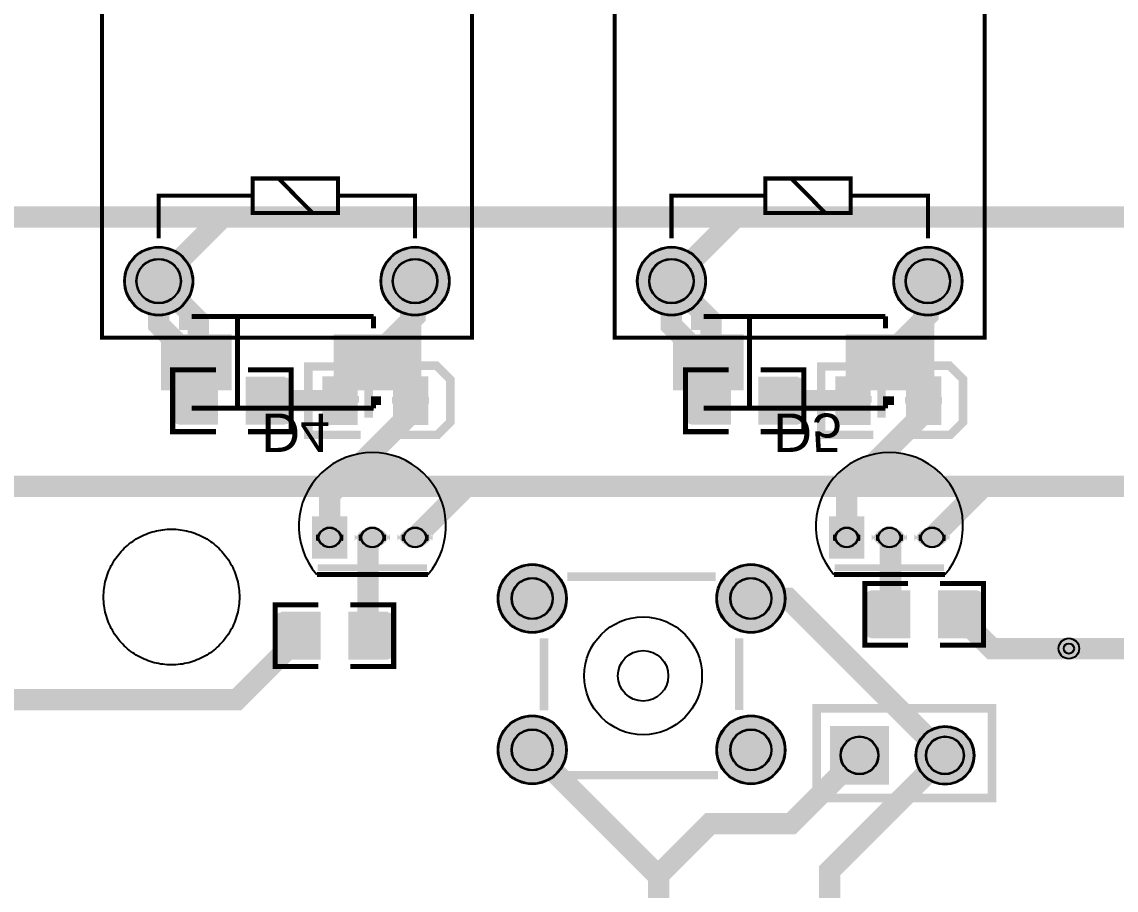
# Model space of a CAD drawing. Extents: x 165 to 5832, y -705 to 3005.
# Drawn here: x 2290 to 3570, y 937 to 1953 of the extents above; entities that cross this region are included whole.
import ezdxf

# ---------------------------------------------------------------- set-up
doc = ezdxf.new("R2010")
doc.units = 9
for name, color, linetype, true_color in [('BottomLayer', 7, 'Continuous', 0x0000ff), ('BottomPasteMaskLayer', 7, 'Continuous', 0x800000), ('BottomSilkLayer', 7, 'Continuous', 0x66cc33), ('BottomSolderMaskLayer', 7, 'Continuous', 0xaa00ff), ('Document', 7, 'Continuous', 0xffffff), ('Hole', 7, 'Continuous', 0x222222), ('Multi-Layer', 7, 'Continuous', 0xc0c0c0), ('TopLayer', 7, 'Continuous', 0xff0000), ('TopPasteMaskLayer', 7, 'Continuous', 0x808080), ('TopSilkLayer', 7, 'Continuous', 0xffcc00), ('TopSolderMaskLayer', 7, 'Continuous', 0x800080)]:
    doc.layers.add(name, color=color, linetype=linetype, true_color=true_color)
doc.styles.get("Standard").update_dxf_attribs({"font": 'arial.ttf'})

msp = doc.modelspace()

# ---------------------------------------------------------------- hatches: boundary and pattern name
at = {"layer": 'BottomLayer'}
for points in [[(2453.712999999996, 1523.1090000000004), (2453.712999999996, 1586.8890000000029), (2534.278999999995, 1586.8890000000029), (2534.278999999995, 1523.1090000000004)], [(2736.284999999996, 1523.1090000000004), (2736.284999999996, 1586.8890000000029), (2655.7189999999973, 1586.8890000000029), (2655.7189999999973, 1523.1090000000004)], [(3052.7130000000034, 1523.1090000000004), (3052.7130000000034, 1586.8890000000029), (3133.2790000000023, 1586.8890000000029), (3133.2790000000023, 1523.1090000000004)], [(3335.2850000000035, 1523.1090000000004), (3335.2850000000035, 1586.8890000000029), (3254.7189999999973, 1586.8890000000029), (3254.7189999999973, 1523.1090000000004)]]:
    msp.add_hatch(color=256, dxfattribs=at).paths.add_polyline_path(points)
at = {"layer": 'BottomPasteMaskLayer'}
for points in [[(2453.712999999996, 1523.1090000000004), (2453.712999999996, 1586.8890000000029), (2534.278999999995, 1586.8890000000029), (2534.278999999995, 1523.1090000000004)], [(2736.284999999996, 1523.1090000000004), (2736.284999999996, 1586.8890000000029), (2655.7189999999973, 1586.8890000000029), (2655.7189999999973, 1523.1090000000004)], [(3052.7130000000034, 1523.1090000000004), (3052.7130000000034, 1586.8890000000029), (3133.2790000000023, 1586.8890000000029), (3133.2790000000023, 1523.1090000000004)], [(3335.2850000000035, 1523.1090000000004), (3335.2850000000035, 1586.8890000000029), (3254.7189999999973, 1586.8890000000029), (3254.7189999999973, 1523.1090000000004)]]:
    msp.add_hatch(color=256, dxfattribs=at).paths.add_polyline_path(points)
at = {"layer": 'BottomSilkLayer'}
for points in [[(2491.654999999999, 1611.6899999999987), (2491.654999999999, 1592.8909999999996), (2473.654999999999, 1592.8909999999996), (2473.654999999999, 1611.6899999999987)], [(3090.654999999999, 1611.6899999999987), (3090.654999999999, 1592.8909999999996), (3072.655000000006, 1592.8909999999996), (3072.655000000006, 1611.6899999999987)], [(2491.654999999999, 1498.3120000000017), (2491.654999999999, 1517.1110000000008), (2473.654999999999, 1517.1110000000008), (2473.654999999999, 1498.3120000000017)], [(3090.654999999999, 1498.3120000000017), (3090.654999999999, 1517.1110000000008), (3072.655000000006, 1517.1110000000008), (3072.655000000006, 1498.3120000000017)]]:
    msp.add_hatch(color=256, dxfattribs=at).paths.add_polyline_path(points)
at = {"layer": 'BottomSolderMaskLayer'}
for points in [[(2409.63, 1650, 1), (2490.37, 1650, 1)], [(2709.63, 1650, 1), (2790.37, 1650, 1)], [(3009.63, 1650, 1), (3090.37, 1650, 1)], [(3309.63, 1650, 1), (3390.37, 1650, 1)], [(2452.7129007025287, 1522.1089686422056), (2452.7129007025287, 1587.8889686422117), (2535.2789007025276, 1587.8889686422117), (2535.2789007025276, 1522.1089686422056)], [(2737.285049648737, 1522.1089686422056), (2737.285049648737, 1587.8889686422117), (2654.7190496487383, 1587.8889686422117), (2654.7190496487383, 1522.1089686422056)], [(3051.712900702536, 1522.1089686422056), (3051.712900702536, 1587.8889686422117), (3134.2789007025276, 1587.8889686422117), (3134.2789007025276, 1522.1089686422056)], [(3336.285049648737, 1522.1089686422056), (3336.285049648737, 1587.8889686422117), (3253.719049648731, 1587.8889686422117), (3253.719049648731, 1522.1089686422056)], [(2629.314999999995, 1374.6219999999994), (2670.685000000005, 1374.6219999999994), (2670.685000000005, 1325.3780000000006), (2629.314999999995, 1325.3780000000006)], [(3234.314999999995, 1374.6219999999994), (3275.685000000005, 1374.6219999999994), (3275.685000000005, 1325.3780000000006), (3234.314999999995, 1325.3780000000006)], [(2720.685, 1354.1036666666696, -0.7853981633974483), (2679.315, 1354.1036666666696), (2679.315, 1345.8963333333304, -0.7853981633974483), (2720.685, 1345.8963333333304)], [(2770.685, 1354.1036666666696, -0.7853981633974483), (2729.315, 1354.1036666666696), (2729.315, 1345.8963333333304, -0.7853981633974483), (2770.685, 1345.8963333333304)], [(3325.685, 1354.1036666666696, -0.7853981633974483), (3284.315, 1354.1036666666696), (3284.315, 1345.8963333333304, -0.7853981633974483), (3325.685, 1345.8963333333304)], [(3375.685, 1354.1036666666696, -0.7853981633974483), (3334.315, 1354.1036666666696), (3334.315, 1345.8963333333304, -0.7853981633974483), (3375.685, 1345.8963333333304)], [(2846.680000000003, 1278.5800000000017, 1), (2927.420000000003, 1278.5800000000017, 1)], [(3102.579999999997, 1278.5800000000017, 1), (3183.319999999997, 1278.5800000000017, 1)], [(2846.680000000003, 1101.4199999999983, 1), (2927.420000000003, 1101.4199999999983, 1)], [(3102.579999999997, 1101.4199999999983, 1), (3183.319999999997, 1101.4199999999983, 1)], [(3235.5349850587954, 1129.4650149412046), (3304.4650149412046, 1129.4650149412046), (3304.4650149412046, 1060.5349850587954), (3235.5349850587954, 1060.5349850587954)], [(3335.5355, 1095, 1), (3404.4645, 1095, 1)]]:
    msp.add_hatch(color=256, dxfattribs=at).paths.add_polyline_path(points)
at = {"layer": 'Document'}
for points in [[(2679.339, 1580.3450000000012), (2679.339, 1529.6570000000029), (2671.7360000000044, 1529.6570000000029), (2671.7360000000044, 1580.3450000000012)], [(3278.3389999999927, 1580.3450000000012), (3278.3389999999927, 1529.6570000000029), (3270.735999999997, 1529.6570000000029), (3270.735999999997, 1580.3450000000012)], [(2499.2580000000016, 1558.8029999999999), (2499.2580000000016, 1551.1990000000005), (2529.671000000002, 1551.1990000000005), (2529.671000000002, 1558.8029999999999)], [(2690.744000000006, 1558.8029999999999), (2690.744000000006, 1551.1990000000005), (2660.3309999999983, 1551.1990000000005), (2660.3309999999983, 1558.8029999999999)], [(3098.2579999999944, 1558.8029999999999), (3098.2579999999944, 1551.1990000000005), (3128.671000000002, 1551.1990000000005), (3128.671000000002, 1558.8029999999999)], [(3289.743999999999, 1558.8029999999999), (3289.743999999999, 1551.1990000000005), (3259.3310000000056, 1551.1990000000005), (3259.3310000000056, 1558.8029999999999)], [(2666.6029999999955, 1531.8870000000024), (2666.6029999999955, 1488.5800000000017), (2658.7290000000066, 1488.5800000000017), (2658.7290000000066, 1531.8870000000024)], [(3266.6029999999955, 1531.8870000000024), (3266.6029999999955, 1488.5800000000017), (3258.7290000000066, 1488.5800000000017), (3258.7290000000066, 1531.8870000000024)], [(2684.1870000000054, 1507.6540000000023), (2640.8799999999974, 1507.6540000000023), (2640.8799999999974, 1515.5279999999984), (2684.1870000000054, 1515.5279999999984)], [(2723.113000000005, 1514.3029999999999), (2766.4199999999983, 1514.3029999999999), (2766.4199999999983, 1506.4289999999964), (2723.113000000005, 1506.4289999999964)], [(3284.1870000000054, 1507.6540000000023), (3240.8799999999974, 1507.6540000000023), (3240.8799999999974, 1515.5279999999984), (3284.1870000000054, 1515.5279999999984)], [(3323.113000000005, 1514.3029999999999), (3366.4199999999983, 1514.3029999999999), (3366.4199999999983, 1506.4289999999964), (3323.113000000005, 1506.4289999999964)], [(2771.850999999995, 1411.023000000001), (2770.2861878239346, 1413.1909669175802), (2768.655984066456, 1415.310201074346), (2766.9619054175855, 1417.3787308018436), (2765.2055279945344, 1419.394631605428), (2763.3884858753154, 1421.3560279547346), (2761.5124695784543, 1423.261095028618), (2759.579224490197, 1425.1080604129274), (2757.590549240638, 1426.8952057494607), (2755.548294030348, 1428.620868334714), (2753.4543589090026, 1430.2834426667869), (2751.3106920076098, 1431.881381939089), (2749.119287726069, 1433.4131994794552), (2746.8821848776497, 1434.8774701332804), (2744.6014647920747, 1436.2728315894528), (2742.279249379215, 1437.5979856477934), (2739.9176991548375, 1438.8516994268793), (2737.5190112306154, 1440.0328065110443), (2735.085417269933, 1441.1402080356129), (2732.6191814116537, 1442.1728737092199), (2730.1225981636453, 1443.1298427723777), (2727.5979902680047, 1444.0102248913317), (2725.047706540092, 1444.8132009863948), (2722.4741196832474, 1445.5380239939986), (2719.8796240812953, 1446.1840195617478), (2717.2666335709073, 1446.7505866757783), (2714.637579195827, 1447.237198219973), (2711.994906945096, 1447.6434014663355), (2709.3410754774304, 1447.9688184962106), (2706.6785538337062, 1448.2131465518796), (2704.0098191398647, 1448.3761583182568), (2701.3373543022753, 1448.457702134332), (2698.663645697714, 1448.457702134332), (2695.991180860132, 1448.3761583182568), (2693.322446166283, 1448.2131465518796), (2690.659924522559, 1447.9688184962106), (2688.0060930549007, 1447.6434014663355), (2685.3634208041694, 1447.237198219973), (2682.734366429082, 1446.7505866757783), (2680.121375918694, 1446.1840195617478), (2677.526880316742, 1445.5380239939986), (2674.9532934599047, 1444.8132009863948), (2672.403009731992, 1444.0102248913317), (2669.8784018363513, 1443.1298427723777), (2667.3818185883356, 1442.1728737092199), (2664.9155827300638, 1441.1402080356129), (2662.481988769374, 1440.0328065110443), (2660.083300845152, 1438.8516994268793), (2657.7217506207744, 1437.5979856477934), (2655.3995352079146, 1436.2728315894528), (2653.118815122347, 1434.8774701332804), (2650.88171227392, 1433.4131994794552), (2648.6903079923795, 1431.881381939089), (2646.5466410909867, 1430.2834426667869), (2644.452705969641, 1428.620868334714), (2642.410450759351, 1426.8952057494607), (2640.4217755097925, 1425.1080604129274), (2638.488530421535, 1423.261095028618), (2636.612514124681, 1421.3560279547346), (2634.795472005462, 1419.394631605428), (2633.039094582411, 1417.3787308018436), (2631.3450159335407, 1415.310201074346), (2629.714812176062, 1413.1909669175802), (2628.149999999994, 1411.023000000001)], [(3376.850999999995, 1411.023000000001), (3375.2861878239346, 1413.1909669175802), (3373.655984066456, 1415.310201074346), (3371.9619054175855, 1417.3787308018436), (3370.2055279945344, 1419.394631605428), (3368.3884858753154, 1421.3560279547346), (3366.5124695784543, 1423.261095028618), (3364.579224490197, 1425.1080604129274), (3362.590549240638, 1426.8952057494607), (3360.548294030348, 1428.620868334714), (3358.4543589090026, 1430.2834426667869), (3356.3106920076098, 1431.881381939089), (3354.119287726069, 1433.4131994794552), (3351.8821848776497, 1434.8774701332804), (3349.6014647920747, 1436.2728315894528), (3347.279249379215, 1437.5979856477934), (3344.9176991548375, 1438.8516994268793), (3342.5190112306154, 1440.0328065110443), (3340.085417269933, 1441.1402080356129), (3337.6191814116537, 1442.1728737092199), (3335.1225981636453, 1443.1298427723777), (3332.5979902680047, 1444.0102248913317), (3330.047706540092, 1444.8132009863948), (3327.4741196832474, 1445.5380239939986), (3324.8796240812953, 1446.1840195617478), (3322.2666335709073, 1446.7505866757783), (3319.637579195827, 1447.237198219973), (3316.994906945096, 1447.6434014663355), (3314.3410754774304, 1447.9688184962106), (3311.6785538337062, 1448.2131465518796), (3309.0098191398647, 1448.3761583182568), (3306.3373543022753, 1448.457702134332), (3303.663645697714, 1448.457702134332), (3300.991180860132, 1448.3761583182568), (3298.322446166283, 1448.2131465518796), (3295.659924522559, 1447.9688184962106), (3293.0060930549007, 1447.6434014663355), (3290.3634208041694, 1447.237198219973), (3287.734366429082, 1446.7505866757783), (3285.121375918694, 1446.1840195617478), (3282.526880316742, 1445.5380239939986), (3279.9532934599047, 1444.8132009863948), (3277.403009731992, 1444.0102248913317), (3274.8784018363513, 1443.1298427723777), (3272.3818185883356, 1442.1728737092199), (3269.9155827300638, 1441.1402080356129), (3267.481988769374, 1440.0328065110443), (3265.083300845152, 1438.8516994268793), (3262.7217506207744, 1437.5979856477934), (3260.3995352079146, 1436.2728315894528), (3258.118815122347, 1434.8774701332804), (3255.88171227392, 1433.4131994794552), (3253.6903079923795, 1431.881381939089), (3251.5466410909867, 1430.2834426667869), (3249.452705969641, 1428.620868334714), (3247.410450759351, 1426.8952057494607), (3245.4217755097925, 1425.1080604129274), (3243.488530421535, 1423.261095028618), (3241.612514124681, 1421.3560279547346), (3239.795472005462, 1419.394631605428), (3238.039094582411, 1417.3787308018436), (3236.3450159335407, 1415.310201074346), (3234.714812176062, 1413.1909669175802), (3233.149999999994, 1411.023000000001)], [(2636.0279999999984, 1318.505000000001), (2636.0279999999984, 1310.6309999999976), (2763.980000000003, 1310.630000000001), (2763.9809999999998, 1318.505000000001)], [(3241.0279999999984, 1318.505000000001), (3241.0279999999984, 1310.6309999999976), (3368.980000000003, 1310.630000000001), (3368.9809999999998, 1318.505000000001)]]:
    msp.add_hatch(color=256, dxfattribs=at).paths.add_polyline_path(points)
at = {"layer": 'Multi-Layer'}
for points in [[(2410.63, 1650, 1), (2489.37, 1650, 1)], [(2710.63, 1650, 1), (2789.37, 1650, 1)], [(3010.63, 1650, 1), (3089.37, 1650, 1)], [(3310.63, 1650, 1), (3389.37, 1650, 1)], [(2630.3150000000023, 1373.6219999999994), (2669.6849999999977, 1373.6219999999994), (2669.6849999999977, 1326.3780000000006), (2630.3150000000023, 1326.3780000000006)], [(3235.3150000000023, 1373.6219999999994), (3274.6849999999977, 1373.6219999999994), (3274.6849999999977, 1326.3780000000006), (3235.3150000000023, 1326.3780000000006)], [(2719.685, 1353.9370000000017, -0.7853981633974483), (2680.315, 1353.9370000000017), (2680.315, 1346.0629999999983, -0.7853981633974483), (2719.685, 1346.0629999999983)], [(2769.685, 1353.9370000000017, -0.7853981633974483), (2730.315, 1353.9370000000017), (2730.315, 1346.0629999999983, -0.7853981633974483), (2769.685, 1346.0629999999983)], [(3324.685, 1353.9370000000017, -0.7853981633974483), (3285.315, 1353.9370000000017), (3285.315, 1346.0629999999983, -0.7853981633974483), (3324.685, 1346.0629999999983)], [(3374.685, 1353.9370000000017, -0.7853981633974483), (3335.315, 1353.9370000000017), (3335.315, 1346.0629999999983, -0.7853981633974483), (3374.685, 1346.0629999999983)], [(2847.680000000003, 1278.5800000000017, 1), (2926.420000000003, 1278.5800000000017, 1)], [(3103.579999999997, 1278.5800000000017, 1), (3182.319999999997, 1278.5800000000017, 1)], [(2847.680000000003, 1101.4199999999983, 1), (2926.420000000003, 1101.4199999999983, 1)], [(3103.579999999997, 1101.4199999999983, 1), (3182.319999999997, 1101.4199999999983, 1)], [(3236.5350000000035, 1128.4650000000001), (3303.4649999999965, 1128.4650000000001), (3303.4649999999965, 1061.5349999999999), (3236.5350000000035, 1061.5349999999999)], [(3336.5355, 1095, 1), (3403.4645, 1095, 1)]]:
    msp.add_hatch(color=256, dxfattribs=at).paths.add_polyline_path(points)
at = {"layer": 'TopLayer'}
for points in [[(2518.551999999996, 1537.1059999999998), (2518.551999999996, 1482.8940000000002), (2473.9639999999927, 1482.8940000000002), (2473.9639999999927, 1537.1059999999998)], [(2552.7079999999987, 1537.1059999999998), (2552.7079999999987, 1482.8940000000002), (2597.295999999995, 1482.8940000000002), (2597.295999999995, 1537.1059999999998)], [(2642.614999999998, 1537.550000000003), (2681.9850000000006, 1537.550000000003), (2681.9850000000006, 1482.449999999997), (2642.614999999998, 1482.449999999997)], [(2725.3150000000023, 1537.550000000003), (2764.6849999999977, 1537.550000000003), (2764.6849999999977, 1482.449999999997), (2725.3150000000023, 1482.449999999997)], [(3118.551999999996, 1537.1059999999998), (3118.551999999996, 1482.8940000000002), (3073.9639999999927, 1482.8940000000002), (3073.9639999999927, 1537.1059999999998)], [(3152.7079999999987, 1537.1059999999998), (3152.7079999999987, 1482.8940000000002), (3197.295999999995, 1482.8940000000002), (3197.295999999995, 1537.1059999999998)], [(3242.614999999998, 1537.550000000003), (3281.9850000000006, 1537.550000000003), (3281.9850000000006, 1482.449999999997), (3242.614999999998, 1482.449999999997)], [(3325.3150000000023, 1537.550000000003), (3364.6849999999977, 1537.550000000003), (3364.6849999999977, 1482.449999999997), (3325.3150000000023, 1482.449999999997)], [(3328.551999999996, 1287.1059999999998), (3328.551999999996, 1232.8940000000002), (3283.9639999999927, 1232.8940000000002), (3283.9639999999927, 1287.1059999999998)], [(3362.7079999999987, 1287.1059999999998), (3362.7079999999987, 1232.8940000000002), (3407.295999999995, 1232.8940000000002), (3407.295999999995, 1287.1059999999998)], [(2638.551999999996, 1207.8940000000002), (2638.551999999996, 1262.1059999999998), (2593.9639999999927, 1262.1059999999998), (2593.9639999999927, 1207.8940000000002)], [(2672.7079999999987, 1207.8940000000002), (2672.7079999999987, 1262.1059999999998), (2717.295999999995, 1262.1059999999998), (2717.295999999995, 1207.8940000000002)]]:
    msp.add_hatch(color=256, dxfattribs=at).paths.add_polyline_path(points)
at = {"layer": 'TopPasteMaskLayer'}
for points in [[(2517.9140000000043, 1535.1970000000001), (2517.9130000000005, 1518.6630000000005), (2500.3940000000002, 1518.6630000000005), (2500.3940000000002, 1500.9470000000001), (2517.7160000000003, 1500.9470000000001), (2517.9140000000043, 1484.804), (2515.9449999999997, 1482.8349999999991), (2470.6699999999983, 1482.8349999999991), (2468.701000000001, 1484.804), (2468.701000000001, 1535.1970000000001), (2470.6699999999983, 1537.166000000001), (2515.9449999999997, 1537.166000000001)], [(2602.560000000005, 1535.1970000000001), (2602.560000000005, 1484.804), (2600.5910000000003, 1482.8349999999991), (2555.3150000000023, 1482.8349999999991), (2553.3470000000016, 1484.804), (2553.149000000005, 1500.9470000000001), (2570.8659999999945, 1500.9470000000001), (2570.8659999999945, 1518.6630000000005), (2553.542999999998, 1518.6630000000005), (2553.3470000000016, 1535.1970000000001), (2555.3150000000023, 1537.166000000001), (2600.5910000000003, 1537.166000000001)], [(2642.614999999998, 1537.550000000003), (2681.9850000000006, 1537.550000000003), (2681.9850000000006, 1482.449999999997), (2642.614999999998, 1482.449999999997)], [(2725.3150000000023, 1537.550000000003), (2764.6849999999977, 1537.550000000003), (2764.6849999999977, 1482.449999999997), (2725.3150000000023, 1482.449999999997)], [(3117.9140000000043, 1535.1970000000001), (3117.9130000000005, 1518.6630000000005), (3100.3940000000002, 1518.6630000000005), (3100.3940000000002, 1500.9470000000001), (3117.7160000000003, 1500.9470000000001), (3117.9140000000043, 1484.804), (3115.9449999999997, 1482.8349999999991), (3070.6699999999983, 1482.8349999999991), (3068.701000000001, 1484.804), (3068.701000000001, 1535.1970000000001), (3070.6699999999983, 1537.166000000001), (3115.9449999999997, 1537.166000000001)], [(3202.560000000005, 1535.1970000000001), (3202.560000000005, 1484.804), (3200.5910000000003, 1482.8349999999991), (3155.3150000000023, 1482.8349999999991), (3153.3470000000016, 1484.804), (3153.149000000005, 1500.9470000000001), (3170.8659999999945, 1500.9470000000001), (3170.8659999999945, 1518.6630000000005), (3153.542999999998, 1518.6630000000005), (3153.3470000000016, 1535.1970000000001), (3155.3150000000023, 1537.166000000001), (3200.5910000000003, 1537.166000000001)], [(3242.614999999998, 1537.550000000003), (3281.9850000000006, 1537.550000000003), (3281.9850000000006, 1482.449999999997), (3242.614999999998, 1482.449999999997)], [(3325.3150000000023, 1537.550000000003), (3364.6849999999977, 1537.550000000003), (3364.6849999999977, 1482.449999999997), (3325.3150000000023, 1482.449999999997)], [(3327.9140000000043, 1285.1970000000001), (3327.9130000000005, 1268.6630000000005), (3310.3940000000002, 1268.6630000000005), (3310.3940000000002, 1250.9470000000001), (3327.7160000000003, 1250.9470000000001), (3327.9140000000043, 1234.804), (3325.9449999999997, 1232.8349999999991), (3280.6699999999983, 1232.8349999999991), (3278.701000000001, 1234.804), (3278.701000000001, 1285.1970000000001), (3280.6699999999983, 1287.166000000001), (3325.9449999999997, 1287.166000000001)], [(3412.560000000005, 1285.1970000000001), (3412.560000000005, 1234.804), (3410.5910000000003, 1232.8349999999991), (3365.3150000000023, 1232.8349999999991), (3363.3470000000016, 1234.804), (3363.149000000005, 1250.9470000000001), (3380.8659999999945, 1250.9470000000001), (3380.8659999999945, 1268.6630000000005), (3363.542999999998, 1268.6630000000005), (3363.3470000000016, 1285.1970000000001), (3365.3150000000023, 1287.166000000001), (3410.5910000000003, 1287.166000000001)], [(2588.699999999997, 1209.8029999999999), (2588.699999999997, 1260.196), (2590.6689999999944, 1262.1650000000009), (2635.9449999999997, 1262.1650000000009), (2637.9130000000005, 1260.196), (2638.110999999997, 1244.0529999999999), (2620.3940000000002, 1244.0529999999999), (2620.3940000000002, 1226.3369999999995), (2637.717000000004, 1226.3369999999995), (2637.9130000000005, 1209.8029999999999), (2635.9449999999997, 1207.833999999999), (2590.6689999999944, 1207.833999999999)], [(2673.346000000005, 1209.8029999999999), (2673.3470000000016, 1226.3369999999995), (2690.8659999999945, 1226.3369999999995), (2690.8659999999945, 1244.0529999999999), (2673.5440000000017, 1244.0529999999999), (2673.346000000005, 1260.196), (2675.3150000000023, 1262.1650000000009), (2720.590000000004, 1262.1650000000009), (2722.559000000001, 1260.196), (2722.559000000001, 1209.8029999999999), (2720.590000000004, 1207.833999999999), (2675.3150000000023, 1207.833999999999)]]:
    msp.add_hatch(color=256, dxfattribs=at).paths.add_polyline_path(points)
at = {"layer": 'TopSolderMaskLayer'}
for points in [[(2409.63, 1650, 1), (2490.37, 1650, 1)], [(2709.63, 1650, 1), (2790.37, 1650, 1)], [(3009.63, 1650, 1), (3090.37, 1650, 1)], [(3309.63, 1650, 1), (3390.37, 1650, 1)], [(2519.551910289767, 1538.1059815542394), (2519.551910289767, 1481.8940184457606), (2472.9639102897636, 1481.8940184457606), (2472.9639102897636, 1538.1059815542394)], [(2551.708089710235, 1538.1059815542394), (2551.708089710235, 1481.8940184457606), (2598.296089710231, 1481.8940184457606), (2598.296089710231, 1538.1059815542394)], [(2641.6149999999907, 1538.5499999999993), (2682.985000000008, 1538.5499999999993), (2682.985000000008, 1481.4500000000007), (2641.6149999999907, 1481.4500000000007)], [(2724.314999999995, 1538.5499999999993), (2765.685000000005, 1538.5499999999993), (2765.685000000005, 1481.4500000000007), (2724.314999999995, 1481.4500000000007)], [(3119.551910289767, 1538.1059815542394), (3119.551910289767, 1481.8940184457606), (3072.9639102897636, 1481.8940184457606), (3072.9639102897636, 1538.1059815542394)], [(3151.708089710235, 1538.1059815542394), (3151.708089710235, 1481.8940184457606), (3198.296089710231, 1481.8940184457606), (3198.296089710231, 1538.1059815542394)], [(3241.6149999999907, 1538.5499999999993), (3282.985000000008, 1538.5499999999993), (3282.985000000008, 1481.4500000000007), (3241.6149999999907, 1481.4500000000007)], [(3324.314999999995, 1538.5499999999993), (3365.685000000005, 1538.5499999999993), (3365.685000000005, 1481.4500000000007), (3324.314999999995, 1481.4500000000007)], [(2629.314999999995, 1374.6219999999994), (2670.685000000005, 1374.6219999999994), (2670.685000000005, 1325.3780000000006), (2629.314999999995, 1325.3780000000006)], [(3234.314999999995, 1374.6219999999994), (3275.685000000005, 1374.6219999999994), (3275.685000000005, 1325.3780000000006), (3234.314999999995, 1325.3780000000006)], [(2720.685, 1354.1036666666696, -0.7853981633974483), (2679.315, 1354.1036666666696), (2679.315, 1345.8963333333304, -0.7853981633974483), (2720.685, 1345.8963333333304)], [(2770.685, 1354.1036666666696, -0.7853981633974483), (2729.315, 1354.1036666666696), (2729.315, 1345.8963333333304, -0.7853981633974483), (2770.685, 1345.8963333333304)], [(3325.685, 1354.1036666666696, -0.7853981633974483), (3284.315, 1354.1036666666696), (3284.315, 1345.8963333333304, -0.7853981633974483), (3325.685, 1345.8963333333304)], [(3375.685, 1354.1036666666696, -0.7853981633974483), (3334.315, 1354.1036666666696), (3334.315, 1345.8963333333304, -0.7853981633974483), (3375.685, 1345.8963333333304)], [(2846.680000000003, 1278.5800000000017, 1), (2927.420000000003, 1278.5800000000017, 1)], [(3102.579999999997, 1278.5800000000017, 1), (3183.319999999997, 1278.5800000000017, 1)], [(3329.551910289767, 1288.1059815542394), (3329.551910289767, 1231.8940184457606), (3282.9639102897636, 1231.8940184457606), (3282.9639102897636, 1288.1059815542394)], [(3361.708089710235, 1288.1059815542394), (3361.708089710235, 1231.8940184457606), (3408.296089710231, 1231.8940184457606), (3408.296089710231, 1288.1059815542394)], [(2639.551910289767, 1206.8940184457606), (2639.551910289767, 1263.1059815542394), (2592.9639102897636, 1263.1059815542394), (2592.9639102897636, 1206.8940184457606)], [(2671.708089710235, 1206.8940184457606), (2671.708089710235, 1263.1059815542394), (2718.296089710231, 1263.1059815542394), (2718.296089710231, 1206.8940184457606)], [(2846.680000000003, 1101.4199999999983, 1), (2927.420000000003, 1101.4199999999983, 1)], [(3102.579999999997, 1101.4199999999983, 1), (3183.319999999997, 1101.4199999999983, 1)], [(3235.5349850587954, 1129.4650149412046), (3304.4650149412046, 1129.4650149412046), (3304.4650149412046, 1060.5349850587954), (3235.5349850587954, 1060.5349850587954)], [(3335.5355, 1095, 1), (3404.4645, 1095, 1)]]:
    msp.add_hatch(color=256, dxfattribs=at).paths.add_polyline_path(points)

# ---------------------------------------------------------------- linework, layer by layer
at = {"layer": 'BottomLayer', "const_width": 25}
for points in [[(2494, 1555), (2450, 1599), (2450, 1650)], [(2696, 1555), (2750, 1609), (2750, 1650)], [(3093, 1555), (3050, 1598), (3050, 1650)], [(3295, 1555), (3350, 1610), (3350, 1650)], [(5239.399999999994, 700), (5239.399999999994, 1320.5999999999985), (5150, 1410), (990, 1410), (935, 1355)], [(2750, 1350), (2810.4000000000015, 1410)], [(3355, 1350), (3415, 1410), (3416.828999999998, 1410)], [(3515, 1220), (4380, 1220), (4450, 1150)]]:
    msp.add_lwpolyline(points, dxfattribs=at)
at = {"layer": 'BottomSilkLayer', "const_width": 6}
for points in [[(2488.6560000000027, 1608.6900000000023), (2701.346000000005, 1608.6900000000023)], [(2542.2860000000073, 1501.311999999998), (2542.2860000000073, 1608.6900000000023)], [(2701.346000000005, 1608.6900000000023), (2701.346000000005, 1594.890999999996)], [(3087.6559999999954, 1608.6900000000023), (3300.3459999999977, 1608.6900000000023)], [(3141.286, 1501.311999999998), (3141.286, 1608.6900000000023)], [(3300.3459999999977, 1608.6900000000023), (3300.3459999999977, 1594.890999999996)], [(2701.346000000005, 1501.311999999998), (2701.346000000005, 1515.1110000000008)], [(3300.3459999999977, 1501.311999999998), (3300.3459999999977, 1515.1110000000008)], [(2488.6560000000027, 1501.311999999998), (2701.346000000005, 1501.311999999998)], [(3087.6559999999954, 1501.311999999998), (3300.3459999999977, 1501.311999999998)]]:
    msp.add_lwpolyline(points, dxfattribs=at)
at = {"layer": 'BottomSolderMaskLayer'}
for points in [[(2635.524177800355, 1353.0790529167716), (2635.524177800355, 1346.9251164169)], [(2664.4842286004564, 1353.0790529167716), (2664.4842286004564, 1346.9251164169)], [(2685.524177800355, 1353.0790529167716), (2685.524177800355, 1346.9251164169)], [(2714.4842286004564, 1353.0790529167716), (2714.4842286004564, 1346.9251164169)], [(2735.524177800355, 1353.0790529167716), (2735.524177800355, 1346.9251164169)], [(2764.4842286004564, 1353.0790529167716), (2764.4842286004564, 1346.9251164169)], [(3240.524177800355, 1353.0790529167716), (3240.524177800355, 1346.9251164169)], [(3269.4842286004564, 1353.0790529167716), (3269.4842286004564, 1346.9251164169)], [(3290.524177800355, 1353.0790529167716), (3290.524177800355, 1346.9251164169)], [(3319.4842286004564, 1353.0790529167716), (3319.4842286004564, 1346.9251164169)], [(3340.524177800355, 1353.0790529167716), (3340.524177800355, 1346.9251164169)], [(3369.4842286004564, 1353.0790529167716), (3369.4842286004564, 1346.9251164169)]]:
    msp.add_lwpolyline(points, close=True, dxfattribs=at)
for centre, radius in [((2450, 1650), 40.37), ((2750, 1650), 40.37), ((3050, 1650), 40.37), ((3350, 1650), 40.37), ((2450, 1650), 26.2410127000254), ((2750, 1650), 26.2410127000254), ((3050, 1650), 26.2410127000254), ((3350, 1650), 26.2410127000254), ((2887.050000000003, 1278.5800000000017), 40.37), ((3142.949999999997, 1278.5800000000017), 40.37), ((2887.050000000003, 1278.5800000000017), 24.219949199898398), ((3142.949999999997, 1278.5800000000017), 24.219949199898398), ((2887.050000000003, 1101.4199999999983), 40.37), ((3142.949999999997, 1101.4199999999983), 40.37), ((3370, 1095), 34.4645), ((2887.050000000003, 1101.4199999999983), 24.219949199898398), ((3142.949999999997, 1101.4199999999983), 24.219949199898398), ((3270, 1095), 22.30107376473576), ((3370, 1095), 22.30107376473576)]:
    msp.add_circle(centre, radius, dxfattribs=at)
for centre, start, end in [((2650.0042032004058, 1346.9251164169), 0, 180), ((2700.0042032004058, 1346.9251164169), 0, 180), ((2750.0042032004058, 1346.9251164169), 0, 180), ((3255.0042032004058, 1346.9251164169), 0, 180), ((3305.0042032004058, 1346.9251164169), 0, 180), ((3355.0042032004058, 1346.9251164169), 0, 180), ((2650.0042032004058, 1353.0790529167716), 180, 0), ((2700.0042032004058, 1353.0790529167716), 180, 0), ((2750.0042032004058, 1353.0790529167716), 180, 0), ((3255.0042032004058, 1353.0790529167716), 180, 0), ((3305.0042032004058, 1353.0790529167716), 180, 0), ((3355.0042032004058, 1353.0790529167716), 180, 0)]:
    msp.add_arc(centre, 14.480025400050797, start, end, dxfattribs=at)
at = {"layer": 'Hole'}
msp.add_circle((3515, 1220), 6, dxfattribs=at)
at = {"layer": 'Multi-Layer'}
for points in [[(2385.568999999996, 1280.308000000001), (2385.6098098471703, 1282.8538568065196), (2385.7321974538354, 1285.39709757307), (2385.9360370584473, 1287.9351089478514), (2386.2211192020186, 1290.4652829526021), (2386.5871509433855, 1292.9850196625011), (2387.033756160199, 1295.491729877751), (2387.5604759353955, 1297.9828377841513), (2388.1667690288014, 1300.455783599933), (2388.8520124332863, 1302.9080262061034), (2389.615502014938, 1305.3370457576166), (2390.456453236584, 1307.740346272687), (2391.3740019640027, 1310.1154581975716), (2392.3672053538467, 1312.4599409442126), (2393.4350428225007, 1314.7713853981077), (2394.5764170947878, 1317.0474163938306), (2395.7901553314805, 1319.2856951556714), (2397.0750103344835, 1321.4839217009066), (2398.4296618284425, 1323.6398372031545), (2399.8527178173536, 1325.7512263135068), (2401.342716015024, 1327.8159194369146), (2402.898125347565, 1329.831794961643), (2404.5173475267366, 1331.7967814392978), (2406.198718692307, 1333.708859713457), (2407.9405111217347, 1335.5660649944366), (2409.7409350055677, 1337.366488878266), (2411.5981402865436, 1339.1082813076937), (2413.5102185606956, 1340.7896524732641), (2415.475205038354, 1342.4088746524358), (2417.491080563079, 1343.964283984973), (2419.5557736864866, 1345.4542821826362), (2421.667162796839, 1346.8773381715619), (2423.823078299094, 1348.2319896655135), (2426.0213048443256, 1349.5168446685238), (2428.2595836061664, 1350.7305829052057), (2430.5356146018894, 1351.8719571774927), (2432.8470590557845, 1352.9397946461504), (2435.191541802422, 1353.932998035998), (2437.5666537273064, 1354.8505467634131), (2439.969954242377, 1355.691497985059), (2442.3989737938973, 1356.4549875667035), (2444.851216400064, 1357.140230971192), (2447.3241622158457, 1357.7465240646052), (2449.8152701222425, 1358.2732438398016), (2452.321980337496, 1358.7198490566116), (2454.8417170473913, 1359.085880797982), (2457.3718910521566, 1359.370962941557), (2459.9099024269235, 1359.5748025461617), (2462.453143193481, 1359.6971901528232), (2464.998999999996, 1359.7380000000012), (2467.5448568065185, 1359.6971901528232), (2470.0880975730615, 1359.5748025461617), (2472.626108947843, 1359.370962941557), (2475.1562829525938, 1359.085880797982), (2477.6760196624964, 1358.7198490566116), (2480.18272987775, 1358.2732438398016), (2482.673837784154, 1357.7465240646052), (2485.1467835999283, 1357.140230971192), (2487.599026206095, 1356.4549875667035), (2490.0280457576155, 1355.691497985059), (2492.4313462726786, 1354.8505467634131), (2494.806458197563, 1353.932998035998), (2497.150940944208, 1352.9397946461504), (2499.46238539811, 1351.8719571774927), (2501.738416393826, 1350.7305829052057), (2503.9766951556667, 1349.5168446685238), (2506.1749217009055, 1348.2319896655172), (2508.330837203146, 1346.8773381715619), (2510.4422263134984, 1345.4542821826362), (2512.5069194369207, 1343.964283984973), (2514.5227949616383, 1342.4088746524358), (2516.4877814392967, 1340.7896524732641), (2518.399859713456, 1339.1082813076937), (2520.257064994432, 1337.366488878266), (2522.057488878265, 1335.5660649944366), (2523.7992813076926, 1333.708859713457), (2525.480652473263, 1331.7967814392978), (2527.0998746524274, 1329.831794961643), (2528.6552839849755, 1327.8159194369218), (2530.1452821826388, 1325.7512263135068), (2531.568338171557, 1323.6398372031545), (2532.922989665516, 1321.4839217009066), (2534.207844668519, 1319.2856951556714), (2535.421582905212, 1317.0474163938306), (2536.5629571774843, 1314.7713853981077), (2537.6307946461457, 1312.4599409442126), (2538.6239980359896, 1310.1154581975716), (2539.5415467634157, 1307.740346272687), (2540.382497985054, 1305.3370457576202), (2541.145987566706, 1302.9080262061034), (2541.831230971191, 1300.455783599933), (2542.437524064597, 1297.9828377841513), (2542.9642438398005, 1295.491729877751), (2543.410849056607, 1292.9850196625011), (2543.7768807979737, 1290.4652829526021), (2544.0619629415523, 1287.9351089478514), (2544.265802546157, 1285.39709757307), (2544.388190152822, 1282.8538568065196), (2544.4290000000037, 1280.308000000001), (2544.388190152822, 1277.7621431934822), (2544.265802546157, 1275.218902426932), (2544.0619629415523, 1272.6808910521504), (2543.7768807979737, 1270.1507170473997), (2543.410849056607, 1267.630980337497), (2542.9642438398005, 1265.124270122251), (2542.437524064597, 1262.6331622158468), (2541.831230971191, 1260.1602164000687), (2541.145987566706, 1257.7079737938948), (2540.382497985054, 1255.2789542423852), (2539.5415467634157, 1252.8756537273148), (2538.6239980359896, 1250.5005418024302), (2537.6307946461457, 1248.1560590557856), (2536.5629571774916, 1245.8446146018905), (2535.421582905212, 1243.5685836061712), (2534.207844668519, 1241.3303048443267), (2532.922989665516, 1239.1320782990952), (2531.568338171557, 1236.9761627968473), (2530.1452821826388, 1234.864773686495), (2528.6552839849755, 1232.8000805630836), (2527.0998746524274, 1230.7842050383588), (2525.480652473263, 1228.819218560704), (2523.7992813076926, 1226.9071402865447), (2522.057488878265, 1225.0499350055616), (2520.257064994432, 1223.2495111217358), (2518.399859713456, 1221.5077186923045), (2516.4877814392967, 1219.8263475267377), (2514.5227949616383, 1218.2071253475624), (2512.5069194369207, 1216.6517160150252), (2510.4422263135057, 1215.161717817362), (2508.3308372031606, 1213.7386618284363), (2506.1749217009055, 1212.3840103344846), (2503.9766951556667, 1211.0991553314743), (2501.738416393826, 1209.8854170947925), (2499.46238539811, 1208.744042822509), (2497.150940944208, 1207.6762053538514), (2494.806458197563, 1206.6830019640038), (2492.4313462726786, 1205.765453236585), (2490.0280457576155, 1204.9245020149428), (2487.599026206095, 1204.1610124332947), (2485.1467835999283, 1203.4757690288097), (2482.673837784154, 1202.8694759353966), (2480.18272987775, 1202.3427561601966), (2477.6760196625037, 1201.8961509433902), (2475.156282952601, 1201.530119202016), (2472.626108947843, 1201.245037058441), (2470.0880975730615, 1201.0411974538365), (2467.5448568065185, 1200.918809847175), (2464.998999999996, 1200.877999999997), (2462.453143193481, 1200.918809847175), (2459.9099024269235, 1201.0411974538365), (2457.3718910521566, 1201.245037058441), (2454.8417170473913, 1201.530119202016), (2452.321980337496, 1201.8961509433902), (2449.8152701222425, 1202.3427561601966), (2447.3241622158457, 1202.8694759353966), (2444.851216400064, 1203.4757690288097), (2442.3989737938973, 1204.1610124332947), (2439.969954242377, 1204.9245020149428), (2437.5666537273064, 1205.765453236585), (2435.191541802429, 1206.6830019640038), (2432.8470590557845, 1207.6762053538514), (2430.5356146018894, 1208.744042822509), (2428.2595836061664, 1209.8854170947925), (2426.0213048443256, 1211.0991553314743), (2423.823078299094, 1212.3840103344846), (2421.667162796839, 1213.7386618284363), (2419.5557736864866, 1215.161717817362), (2417.491080563079, 1216.6517160150252), (2415.475205038354, 1218.2071253475624), (2413.5102185606956, 1219.8263475267377), (2411.5981402865436, 1221.5077186923045), (2409.7409350055677, 1223.2495111217358), (2407.9405111217347, 1225.0499350055616), (2406.198718692307, 1226.9071402865447), (2404.5173475267366, 1228.819218560704), (2402.898125347565, 1230.7842050383588), (2401.342716015024, 1232.8000805630836), (2399.8527178173536, 1234.864773686495), (2398.4296618284425, 1236.9761627968473), (2397.0750103344835, 1239.1320782990952), (2395.7901553314805, 1241.3303048443267), (2394.5764170947878, 1243.5685836061712), (2393.4350428225007, 1245.8446146018905), (2392.3672053538467, 1248.1560590557856), (2391.3740019640027, 1250.5005418024302), (2390.456453236584, 1252.8756537273148), (2389.615502014938, 1255.2789542423852), (2388.8520124332863, 1257.7079737938948), (2388.1667690288014, 1260.1602164000687), (2387.5604759353955, 1262.6331622158468), (2387.033756160199, 1265.124270122251), (2386.5871509433855, 1267.630980337497), (2386.2211192020186, 1270.1507170473997), (2385.9360370584473, 1272.6808910521504), (2385.7321974538354, 1275.218902426932), (2385.6098098471703, 1277.7621431934822), (2385.568999999996, 1280.308000000001)], [(2636.2240000000006, 1352.953999999998), (2636.2240000000006, 1347.0499999999993)], [(2663.784000000001, 1352.953999999998), (2663.784000000001, 1347.0499999999993)], [(2686.2240000000006, 1352.953999999998), (2686.2240000000006, 1347.0499999999993)], [(2713.784000000001, 1352.953999999998), (2713.784000000001, 1347.0499999999993)], [(2736.2240000000006, 1352.953999999998), (2736.2240000000006, 1347.0499999999993)], [(2763.784000000001, 1352.953999999998), (2763.784000000001, 1347.0499999999993)], [(3241.2240000000006, 1352.953999999998), (3241.2240000000006, 1347.0499999999993)], [(3268.784000000001, 1352.953999999998), (3268.784000000001, 1347.0499999999993)], [(3291.2240000000006, 1352.953999999998), (3291.2240000000006, 1347.0499999999993)], [(3318.784000000001, 1352.953999999998), (3318.784000000001, 1347.0499999999993)], [(3341.2240000000006, 1352.953999999998), (3341.2240000000006, 1347.0499999999993)], [(3368.784000000001, 1352.953999999998), (3368.784000000001, 1347.0499999999993)]]:
    msp.add_lwpolyline(points, close=True, dxfattribs=at)
for centre, radius in [((2450, 1650), 39.37), ((2750, 1650), 39.37), ((3050, 1650), 39.37), ((3350, 1650), 39.37), ((2450, 1650), 25.591), ((2750, 1650), 25.591), ((3050, 1650), 25.591), ((3350, 1650), 25.591), ((2887.050000000003, 1278.5800000000017), 39.37), ((3142.949999999997, 1278.5800000000017), 39.37), ((2887.050000000003, 1278.5800000000017), 23.62), ((3142.949999999997, 1278.5800000000017), 23.62), ((3515, 1220), 12), ((2887.050000000003, 1101.4199999999983), 39.37), ((3142.949999999997, 1101.4199999999983), 39.37), ((3370, 1095), 33.4645), ((2887.050000000003, 1101.4199999999983), 23.62), ((3142.949999999997, 1101.4199999999983), 23.62), ((3270, 1095), 21.654), ((3370, 1095), 21.654)]:
    msp.add_circle(centre, radius, dxfattribs=at)
for centre, start, end in [((2650.004000000001, 1347.0499999999993), 0, 180), ((2700.004000000001, 1347.0499999999993), 0, 180), ((2750.004000000001, 1347.0499999999993), 0, 180), ((3255.004000000001, 1347.0499999999993), 0, 180), ((3305.004000000001, 1347.0499999999993), 0, 180), ((3355.004000000001, 1347.0499999999993), 0, 180), ((2650.004000000001, 1352.953999999998), 180, 0), ((2700.004000000001, 1352.953999999998), 180, 0), ((2750.004000000001, 1352.953999999998), 180, 0), ((3255.004000000001, 1352.953999999998), 180, 0), ((3305.004000000001, 1352.953999999998), 180, 0), ((3355.004000000001, 1352.953999999998), 180, 0)]:
    msp.add_arc(centre, 13.78, start, end, dxfattribs=at)
at = {"layer": 'TopLayer', "const_width": 25}
for points in [[(1850, 1650), (1925, 1725), (2525, 1725)], [(2450, 1650), (2525, 1725), (3125, 1725)], [(3050, 1650), (3125, 1725), (3725, 1725)], [(2450, 1650), (2496.260000000002, 1603.739999999998), (2496.260000000002, 1510)], [(2750, 1650), (2745, 1645), (2745, 1510)], [(3050, 1650), (3096.260000000002, 1603.739999999998), (3096.260000000002, 1510)], [(3350, 1650), (3345, 1645), (3345, 1510)], [(2575, 1510), (2662.2999999999956, 1510)], [(2745, 1510), (2745, 1495), (2650, 1400), (2650, 1350)], [(3175, 1510), (3262.2999999999956, 1510)], [(3345, 1510), (3345, 1495), (3255, 1405), (3255, 1350)], [(2700, 1350), (2695, 1345), (2695, 1235)], [(3305, 1350), (3306.260000000002, 1348.739999999998), (3306.260000000002, 1260)], [(3142.949999999997, 1278.5800000000017), (3186.4199999999983, 1278.5800000000017), (3370, 1095)], [(3385, 1260), (3425, 1220), (3515, 1220)], [(2616.300000000003, 1235), (2541.300000000003, 1160), (1460, 1160), (1450, 1150)], [(2887.050000000003, 1101.4199999999983), (3035, 953.4700000000012), (3035, 865)], [(3270, 1095), (3190, 1015), (3095, 1015), (3035, 955), (3035, 865)], [(3370, 1095), (3235, 960), (3235, 865)]]:
    msp.add_lwpolyline(points, dxfattribs=at)
at = {"layer": 'TopSilkLayer'}
for points, const_width in [([(2383.5, 2416.100000000002), (2383.5, 1583.8999999999978), (2816.5, 1583.8999999999978), (2816.5, 2416.100000000002), (2383.5, 2416.100000000002)], 4.724), ([(2983.5, 2416.100000000002), (2983.5, 1583.8999999999978), (3416.5, 1583.8999999999978), (3416.5, 2416.100000000002), (2983.5, 2416.100000000002)], 4.724), ([(3220, 1150), (3425, 1150), (3425, 1045), (3220, 1045), (3220, 1150)], 10)]:
    msp.add_lwpolyline(points, close=True, dxfattribs=dict(at, const_width=const_width))
for points, const_width in [([(2559.7999999999956, 1750), (2559.7999999999956, 1770.1000000000022), (2659.7999999999956, 1770.1000000000022), (2659.7999999999956, 1750), (2659.7999999999956, 1729.8999999999978), (2559.7999999999956, 1729.8999999999978), (2559.7999999999956, 1750), (2450, 1750), (2450, 1700)], 4.724), ([(2629.899999999994, 1729.8999999999978), (2590.2000000000044, 1770.1000000000022)], 4.724), ([(3159.7999999999956, 1750), (3159.7999999999956, 1770.1000000000022), (3259.7999999999956, 1770.1000000000022), (3259.7999999999956, 1750), (3259.7999999999956, 1729.8999999999978), (3159.7999999999956, 1729.8999999999978), (3159.7999999999956, 1750), (3050, 1750), (3050, 1700)], 4.724), ([(3229.899999999994, 1729.8999999999978), (3190.2000000000044, 1770.1000000000022)], 4.724), ([(2750, 1700), (2750, 1750), (2659.7999999999956, 1750)], 4.724), ([(3350, 1700), (3350, 1750), (3259.7999999999956, 1750)], 4.724), ([(2686.199999999997, 1550.050000000003), (2625.2000000000044, 1550.050000000003), (2625.2000000000044, 1470.050000000003), (2686.199999999997, 1470.050000000003)], 10), ([(2717.2000000000044, 1551.0499999999993), (2775.2000000000044, 1551.0499999999993), (2791.199999999997, 1535.050000000003), (2791.199999999997, 1485.050000000003), (2776.199999999997, 1470.050000000003), (2716.199999999997, 1470.050000000003)], 10), ([(3286.199999999997, 1550.050000000003), (3225.2000000000044, 1550.050000000003), (3225.2000000000044, 1470.050000000003), (3286.199999999997, 1470.050000000003)], 10), ([(3317.2000000000044, 1551.0499999999993), (3375.2000000000044, 1551.0499999999993), (3391.199999999997, 1535.050000000003), (3391.199999999997, 1485.050000000003), (3376.199999999997, 1470.050000000003), (3316.199999999997, 1470.050000000003)], 10), ([(2516.881999999998, 1546.1059999999998), (2466.2939999999944, 1546.1059999999998), (2466.2939999999944, 1473.8940000000002), (2516.881999999998, 1473.8940000000002)], 6), ([(2554.377999999997, 1546.1059999999998), (2604.9660000000003, 1546.1059999999998), (2604.9660000000003, 1473.8940000000002), (2554.377999999997, 1473.8940000000002)], 6), ([(3116.881999999998, 1546.1059999999998), (3066.2939999999944, 1546.1059999999998), (3066.2939999999944, 1473.8940000000002), (3116.881999999998, 1473.8940000000002)], 6), ([(3154.377999999997, 1546.1059999999998), (3204.9660000000003, 1546.1059999999998), (3204.9660000000003, 1473.8940000000002), (3154.377999999997, 1473.8940000000002)], 6), ([(2695.775999999998, 1490.3150000000023), (2695.775999999998, 1529.6949999999997)], 10), ([(3295.775999999998, 1490.3150000000023), (3295.775999999998, 1529.6949999999997)], 10), ([(2699.709999999992, 1510), (2710.2999999999956, 1510)], 10), ([(3299.709999999992, 1510), (3310.2999999999956, 1510)], 10), ([(2635.0439999999944, 1306.6940000000031), (2764.965000000004, 1306.6940000000031)], 5.984), ([(2928.2520000000004, 1304.079999999998), (3101.7479999999996, 1304.079999999998)], 10), ([(3240.0439999999944, 1306.6940000000031), (3369.965000000004, 1306.6940000000031)], 5.984), ([(3326.881999999998, 1296.1059999999998), (3276.2939999999944, 1296.1059999999998), (3276.2939999999944, 1223.8940000000002), (3326.881999999998, 1223.8940000000002)], 6), ([(3364.377999999997, 1296.1059999999998), (3414.9660000000003, 1296.1059999999998), (3414.9660000000003, 1223.8940000000002), (3364.377999999997, 1223.8940000000002)], 6), ([(2636.881999999998, 1198.8940000000002), (2586.2939999999944, 1198.8940000000002), (2586.2939999999944, 1271.1059999999998), (2636.881999999998, 1271.1059999999998)], 6), ([(2674.377999999997, 1198.8940000000002), (2724.9660000000003, 1198.8940000000002), (2724.9660000000003, 1271.1059999999998), (2674.377999999997, 1271.1059999999998)], 6), ([(2900.9500000000044, 1147.8499999999985), (2900.9500000000044, 1232.1500000000015)], 10), ([(3129.239999999998, 1232.094000000001), (3129.239999999998, 1147.905999999999)], 10), ([(3104.579000000005, 1071.8400000000038), (2925.420999999995, 1071.8400000000038)], 10)]:
    msp.add_lwpolyline(points, dxfattribs=dict(at, const_width=const_width))
for radius in [68.89999999999999, 29.5]:
    msp.add_circle((3016.800000000003, 1188.0999999999985), radius, dxfattribs=at)
for centre in [(2700.022523176529, 1363.2715915450026), (3305.022523176529, 1363.2715915450026)]:
    msp.add_arc(centre, 86.131, 318.9377675819751, 221.02166123084248, dxfattribs=at)
at = {"layer": 'TopSolderMaskLayer'}
for points in [[(2635.524177800355, 1353.0790529167716), (2635.524177800355, 1346.9251164169)], [(2664.4842286004564, 1353.0790529167716), (2664.4842286004564, 1346.9251164169)], [(2685.524177800355, 1353.0790529167716), (2685.524177800355, 1346.9251164169)], [(2714.4842286004564, 1353.0790529167716), (2714.4842286004564, 1346.9251164169)], [(2735.524177800355, 1353.0790529167716), (2735.524177800355, 1346.9251164169)], [(2764.4842286004564, 1353.0790529167716), (2764.4842286004564, 1346.9251164169)], [(3240.524177800355, 1353.0790529167716), (3240.524177800355, 1346.9251164169)], [(3269.4842286004564, 1353.0790529167716), (3269.4842286004564, 1346.9251164169)], [(3290.524177800355, 1353.0790529167716), (3290.524177800355, 1346.9251164169)], [(3319.4842286004564, 1353.0790529167716), (3319.4842286004564, 1346.9251164169)], [(3340.524177800355, 1353.0790529167716), (3340.524177800355, 1346.9251164169)], [(3369.4842286004564, 1353.0790529167716), (3369.4842286004564, 1346.9251164169)]]:
    msp.add_lwpolyline(points, close=True, dxfattribs=at)
for centre, radius in [((2450, 1650), 40.37), ((2750, 1650), 40.37), ((3050, 1650), 40.37), ((3350, 1650), 40.37), ((2450, 1650), 26.2410127000254), ((2750, 1650), 26.2410127000254), ((3050, 1650), 26.2410127000254), ((3350, 1650), 26.2410127000254), ((2887.050000000003, 1278.5800000000017), 40.37), ((3142.949999999997, 1278.5800000000017), 40.37), ((2887.050000000003, 1278.5800000000017), 24.219949199898398), ((3142.949999999997, 1278.5800000000017), 24.219949199898398), ((2887.050000000003, 1101.4199999999983), 40.37), ((3142.949999999997, 1101.4199999999983), 40.37), ((3370, 1095), 34.4645), ((2887.050000000003, 1101.4199999999983), 24.219949199898398), ((3142.949999999997, 1101.4199999999983), 24.219949199898398), ((3270, 1095), 22.30107376473576), ((3370, 1095), 22.30107376473576)]:
    msp.add_circle(centre, radius, dxfattribs=at)
for centre, start, end in [((2650.0042032004058, 1346.9251164169), 0, 180), ((2700.0042032004058, 1346.9251164169), 0, 180), ((2750.0042032004058, 1346.9251164169), 0, 180), ((3255.0042032004058, 1346.9251164169), 0, 180), ((3305.0042032004058, 1346.9251164169), 0, 180), ((3355.0042032004058, 1346.9251164169), 0, 180), ((2650.0042032004058, 1353.0790529167716), 180, 0), ((2700.0042032004058, 1353.0790529167716), 180, 0), ((2750.0042032004058, 1353.0790529167716), 180, 0), ((3255.0042032004058, 1353.0790529167716), 180, 0), ((3305.0042032004058, 1353.0790529167716), 180, 0), ((3355.0042032004058, 1353.0790529167716), 180, 0)]:
    msp.add_arc(centre, 14.480025400050797, start, end, dxfattribs=at)

# ---------------------------------------------------------------- texts
at = {"layer": 'BottomSilkLayer', "text_generation_flag": 2}
for s, p in [('D4', (2570, 1495)), ('D5', (3169, 1495))]:
    msp.add_text(s, height=45, rotation=180, dxfattribs=at).set_placement(p)

doc.saveas('drawing.dxf')
